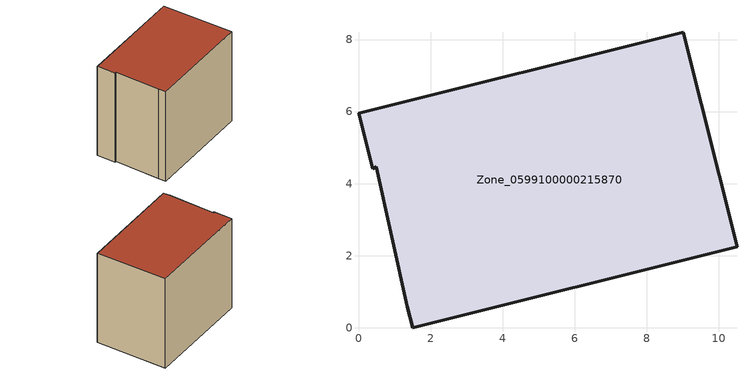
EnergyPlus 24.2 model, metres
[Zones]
Zone_0599100000215870
 floor ground (C_G): 0.49,4.47 0.39,4.42 0,5.96 9.02,8.2 10.51,2.24 1.5,0 1.35,0.58 z0
 wall outside (C_F): 1.5,0 10.51,2.24 9.02,8.2 0,5.96 0.39,4.42 0.49,4.47 1.35,0.58 1.5,0 z0:8.37
 roof outside (C_R): 0.39,4.42 0.49,4.47 1.35,0.58 1.5,0 10.51,2.24 9.02,8.2 0,5.96 z8.37
[BUILDING]
Pand.0599100000215870: North Axis=0; Terrain=City; Loads Convergence Tolerance Value=0.04; Temperature Convergence Tolerance Value=0.4; Solar Distribution=FullExterior; Maximum Number of Warmup Days=25; Minimum Number of Warmup Days=1
[Site:Location]
Rotterdam.The.Hague.AP_ZH_NLD Design_Conditions: Latitude=51.96; Longitude=4.45; Time Zone=1; Elevation=-4.5
[SITE:GROUNDTEMPERATURE:BUILDINGSURFACE]
18, 18, 18, 18, 18, 18, 18, 18, 18, 18, 18, 18
[MATERIAL] Thermal Absorptance=0.9; Solar Absorptance=0.7; Visible Absorptance=0.7
Name | Roughness | Thickness | Conductivity | Density | Specific Heat
G.TI.1965-1974 | MediumSmooth | 0.15 | 0.882353 | 540 | 1210
F.TI.1965-1974 | Rough | 0.3 | 0.697674 | 1920 | 840
R.TI.1965-1974 | MediumRough | 0.2 | 0.232558 | 1500 | 1000
[CONSTRUCTION]
C_G: G.TI.1965-1974
C_F: F.TI.1965-1974
C_R: R.TI.1965-1974
[ZONE]
Zone_0599100000215870: Type=1; Multiplier=1; Ceiling Height=Autocalculate; Volume=Autocalculate; Floor Area=autocalculate; Part of Total Floor Area=Yes
[ZONEINFILTRATION:DESIGNFLOWRATE]
Infil_Zone_0599100000215870: Zone or ZoneList or Space or SpaceList=Zone_0599100000215870; Schedule=AlwaysOn; Design Flow Rate Calculation Method=Flow/Area; Flow Rate per Floor Area=0.003; Constant Term Coefficient=1; Temperature Term Coefficient=0; Velocity Term Coefficient=0; Velocity Squared Term Coefficient=0
[HVACTEMPLATE:ZONE:IDEALLOADSAIRSYSTEM]
Zone_0599100000215870: Maximum Heating Supply Air Temperature=50; Minimum Cooling Supply Air Temperature=13; Maximum Heating Supply Air Humidity Ratio=0.0156; Minimum Cooling Supply Air Humidity Ratio=0.0077; Heating Limit=NoLimit; Cooling Limit=NoLimit; Dehumidification Control Type=ConstantSensibleHeatRatio; Cooling Sensible Heat Ratio=0.7; Dehumidification Setpoint=60; Humidification Control Type=None; Humidification Setpoint=30; Outdoor Air Method=None; Outdoor Air Flow Rate per Person=0.00944; Outdoor Air Flow Rate per Zone Floor Area=0; Outdoor Air Flow Rate per Zone=0; Demand Controlled Ventilation Type=None; Outdoor Air Economizer Type=NoEconomizer; Heat Recovery Type=None; Sensible Heat Recovery Effectiveness=0.7; Latent Heat Recovery Effectiveness=0.65
[ZONECONTROL:THERMOSTAT]
ThermostatControl_Zone_0599100000215870: Zone or ZoneList=Zone_0599100000215870; Control Type Schedule=DualSetpointControlType; Control 1=Thermostat_Zone_0599100000215870; Temperature Difference Between Cutout And Setpoint=0
[THERMOSTATSETPOINT:DUALSETPOINT]
Thermostat_Zone_0599100000215870: Heating Setpoint Temperature Schedule=HeatingSetpoint_Zone_0599100000215870; Cooling Setpoint Temperature Schedule=CoolingSetpoint_Zone_0599100000215870
[SCHEDULE:COMPACT]
HeatingSetpoint_Zone_0599100000215870: Through: 12/31, For: AllDays, Until: 24:00, 21
CoolingSetpoint_Zone_0599100000215870: Through: 12/31, For: AllDays, Until: 24:00, 24
DualSetpointControlType: Through: 12/31, For: AllDays, Until: 24:00, 4
AlwaysOn: Through: 12/31, For: AllDays, Until: 24:00, 1
